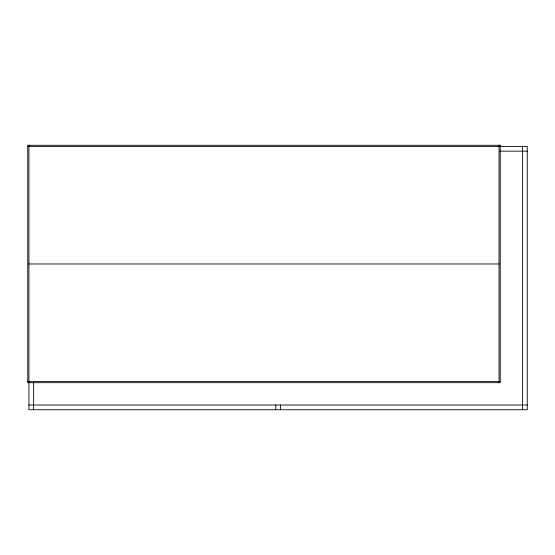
<?xml version="1.0" encoding="UTF-8"?>
<svg xmlns="http://www.w3.org/2000/svg" width="555" height="555" viewBox="0 0 555 555"><rect width="100%" height="100%" fill="white"/><g stroke="black" fill="none" stroke-linecap="round" stroke-linejoin="round"><path stroke-width="0.83" d="M27.75 146.458L527.25 146.458L527.25 409.722L28.922 409.722L28.922 145.278M499.882 151.154L527.25 151.154M28.922 263.986L499.042 263.986M27.75 381.514L500.221 381.514M28.922 405.018L527.25 405.018M522.546 146.458L522.546 409.722M499.042 145.278L499.042 382.686M280.442 405.018L280.442 409.722M275.738 405.018L275.738 409.722M33.626 382.353L33.626 409.722M500.221 145.278L27.75 145.278L27.75 382.686L500.221 382.686L500.221 145.278"/></g></svg>
